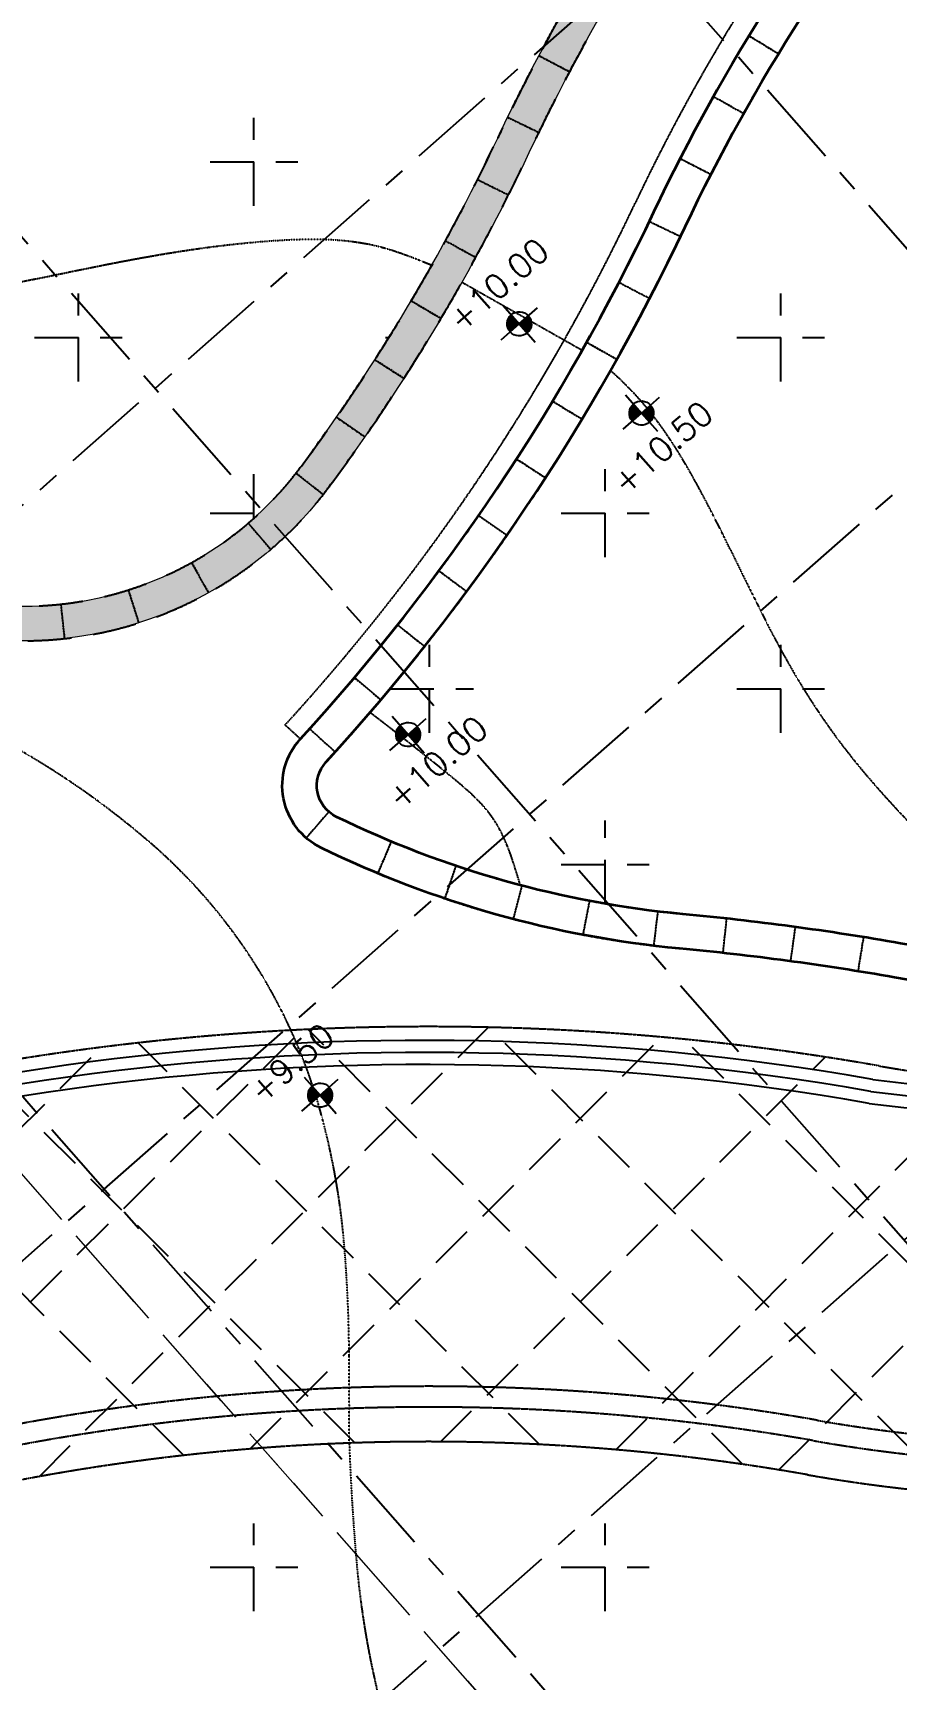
# Model space of a CAD drawing. Header units: millimetres. Extents: x 832728086 to 834530684, y 817551485 to 818349469.
# Drawn here: x 834308698 to 834321185, y 817987604 to 818011403 of the extents above; entities that cross this region are included whole.
import ezdxf

# ---------------------------------------------------------------- set-up
doc = ezdxf.new("R2010")
doc.units = ezdxf.units.MM
doc.header["$LTSCALE"] = 100
for name, pattern in [('Grid Line', [22.225, 12.7, -3.175, 3.175, -3.175]), ('Hidden', [9.525, 6.35, -3.175]), ('HIDDEN2', [4.7625, 3.175, -1.5875])]:
    doc.linetypes.add(name, pattern=pattern)
for name, color, linetype in [('+C-160', 160, 'Hidden'), ('000-Tactile-l', 8, 'Continuous'), ('DLN020__', 6, 'Continuous'), ('DLN030_1', 1, 'Continuous'), ('DLN210__', 7, 'Continuous'), ('LEVEL', 7, 'Continuous')]:
    doc.layers.add(name, color=color, linetype=linetype)
for name, color, linetype, lineweight in [('000-edge seating element-b', 4, 'Continuous', 20), ('000-edge seating element-h', 253, 'Continuous', 0), ('000-LAYOUT PROPOSAL W8', 1, 'Continuous', 35)]:
    doc.layers.add(name, color=color, linetype=linetype, lineweight=lineweight)
doc.styles.add('romans', font='romans.shx')
doc.styles.add('Swis721tBT', font='swissl.ttf')
doc.dimstyles.new('INTDIM', dxfattribs={"dimtxt": 200, "dimasz": 125, "dimexe": 100, "dimexo": 150, "dimgap": 80, "dimtad": 1, "dimdec": 0, "dimzin": 9, "dimdsep": 46, "dimtxsty": 'Swis721tBT', "dimblk": 'OPEN30', "dimcen": -125, "dimclrd": 256, "dimclre": 256, "dimclrt": 2, "dimaunit": 1, "dimadec": 1, "dimazin": 0, "dimtfac": 0.444444, "dimtdec": 0, "dimtix": 1, "dimtmove": 2, "dimatfit": 3, "dimldrblk": 'OPEN30', "dimfxl": 0, "dimtolj": 1, "dimlwd": -1, "dimlwe": -1, "dimarcsym": 0})

# ---------------------------------------------------------------- blocks, each defined once
blk = doc.blocks.new('_Open30')
at = {"color": 0, "linetype": 'ByBlock', "lineweight": -2}
for p, q in [((-1, 0.27), (0, 0)), ((0, 0), (-1, -0.27)), ((0, 0), (-1, 0))]:
    blk.add_line(p, q, dxfattribs=at)
blk = doc.blocks.new('*D27')
at = {"layer": 'Defpoints', "color": 0}
for p in [(834319694, 818041484), (834321070, 818039921), (834269173, 817997022)]:
    blk.add_point(p, dxfattribs=at)
at = {"layer": 'DLN030_1', "linetype": 'Continuous'}
for p, q in [((834319793, 818041372), (834321136, 818039846)), ((834270699, 817995591), (834320919, 818039789)), ((834269272, 817996909), (834270615, 817995384))]:
    blk.add_line(p, q, dxfattribs=at)
at = {"layer": 'DLN030_1', "xscale": 200, "yscale": 200, "zscale": 200}
for p, rotation in [((834321070, 818039921), 41.35019658542596), ((834270548, 817995459), 221.3501965854259)]:
    blk.add_blockref('_Open30', p, dxfattribs=dict(at, rotation=rotation))
at = {"layer": 'DLN030_1', "color": 2, "insert": (834294850, 818017825), "char_height": 400, "attachment_point": 1, "rotation": 41.3502, "line_spacing_factor": 0.938532, "style": 'Swis721tBT'}
blk.add_mtext('\\A1;67300', dxfattribs=at)
blk = doc.blocks.new('*X5')
at = {"color": 0}
for p, q in [((45956, 42700), (46156, 42700)), ((45956, 42694), (46156, 42694)), ((45957, 42688), (46156, 42688)), ((45957, 42681), (46156, 42681)), ((45958, 42675), (46156, 42675)), ((45959, 42669), (46156, 42669)), ((45960, 42662), (46156, 42662)), ((45962, 42656), (46156, 42656)), ((45964, 42650), (46156, 42650)), ((45965, 42644), (46156, 42644)), ((45968, 42638), (46156, 42638)), ((45970, 42631), (46156, 42631)), ((45973, 42625), (46156, 42625)), ((45975, 42619), (46156, 42619)), ((45978, 42612), (46156, 42612)), ((45982, 42606), (46156, 42606)), ((45986, 42600), (46156, 42600)), ((45990, 42594), (46156, 42594)), ((45994, 42588), (46156, 42588)), ((45999, 42581), (46156, 42581)), ((46004, 42575), (46156, 42575)), ((46009, 42569), (46156, 42569)), ((46015, 42562), (46156, 42562)), ((46022, 42556), (46156, 42556)), ((46029, 42550), (46156, 42550)), ((46037, 42544), (46156, 42544)), ((46047, 42538), (46156, 42538)), ((46057, 42531), (46156, 42531)), ((46069, 42525), (46156, 42525)), ((46083, 42519), (46156, 42519)), ((46102, 42512), (46156, 42512)), ((46133, 42506), (46156, 42506))]:
    blk.add_line(p, q, dxfattribs=at)
blk = doc.blocks.new('*X4')
at = {"color": 0}
for p, q in [((46156, 42900), (46200, 42900)), ((46156, 42894), (46222, 42894)), ((46156, 42888), (46238, 42888)), ((46156, 42881), (46250, 42881)), ((46156, 42875), (46261, 42875)), ((46156, 42869), (46271, 42869)), ((46156, 42862), (46279, 42862)), ((46156, 42856), (46287, 42856)), ((46156, 42850), (46294, 42850)), ((46156, 42844), (46300, 42844)), ((46156, 42838), (46306, 42838)), ((46156, 42831), (46311, 42831)), ((46156, 42825), (46316, 42825)), ((46156, 42819), (46320, 42819)), ((46156, 42812), (46324, 42812)), ((46156, 42806), (46328, 42806)), ((46156, 42800), (46332, 42800)), ((46156, 42794), (46335, 42794)), ((46156, 42788), (46338, 42788)), ((46156, 42781), (46341, 42781)), ((46156, 42775), (46343, 42775)), ((46156, 42769), (46345, 42769)), ((46156, 42762), (46347, 42762)), ((46156, 42756), (46349, 42756)), ((46156, 42750), (46351, 42750)), ((46156, 42744), (46352, 42744)), ((46156, 42738), (46353, 42738)), ((46156, 42731), (46354, 42731)), ((46156, 42725), (46355, 42725)), ((46156, 42719), (46355, 42719)), ((46156, 42712), (46356, 42712)), ((46156, 42706), (46356, 42706))]:
    blk.add_line(p, q, dxfattribs=at)
blk = doc.blocks.new('ELFIN')
at = {"layer": 'LEVEL'}
for p, q in [((0, 0.5), (0, 0)), ((0, 0), (-0.5, 0)), ((0, 0), (0, -0.5)), ((0.5, 0), (0, 0))]:
    blk.add_line(p, q, dxfattribs=at)
for start, end in [(90, 180), (180, 270), (0, 90), (270, 0)]:
    blk.add_arc((0, 0), 0.25, start, end, dxfattribs=at)
at = {"layer": 'LEVEL', "xscale": 0.00125, "yscale": 0.00125, "zscale": 0.00125}
for name in ['*X4', '*X5']:
    blk.add_blockref(name, (-57.695, -53.381), dxfattribs=at)
at = {"layer": 'LEVEL', "style": 'romans'}
blk.add_attdef('ELFIN', (0.254, 0.347), '', height=0.5, dxfattribs=at)
blk = doc.blocks.new('tactile')
at = {"layer": '000-Tactile-l', "ltscale": 5e-05}
for centre, radius, start, end in [((834323.328, 818015.51), 19.691, 262.7741, 352.5381), ((834323.328, 818015.51), 19.516, 262.7863, 352.5256), ((834323.328, 818015.51), 19.341, 262.7987, 352.513), ((834314.421, 817959.353), 37.533, 80.0535, 148.735), ((834314.421, 817959.353), 37.358, 80.0471, 148.735), ((834314.421, 817959.353), 37.183, 80.0407, 148.735)]:
    blk.add_arc(centre, radius, start, end, dxfattribs=at)
blk = doc.blocks.new('A$C062A3D83')
at = {"layer": '+C-160', "ltscale": 0.04}
for p, q in [((-3851, 5840), (-4278, 6101)), ((-7315, 5816), (-6873, 5582)), ((-4356, 4977), (-4792, 5222)), ((-7768, 4924), (-7318, 4705)), ((-4828, 4096), (-5273, 4324)), ((-8204, 4024), (-7757, 3800)), ((-5268, 3198), (-5719, 3414)), ((-8668, 3138), (-8229, 2898)), ((-5714, 2303), (-6158, 2533)), ((-9163, 2270), (-8733, 2014)), ((-6189, 1423), (-6625, 1667)), ((-9689, 1419), (-9268, 1149)), ((-6691, 558), (-7119, 816)), ((-10244, 587), (-9833, 302)), ((-10830, -223), (-10436, -531)), ((-7221, -290), (-7641, -18)), ((-11520, -945), (-11195, -1325)), ((-7778, -1120), (-8189, -835)), ((-12339, -1515), (-12096, -1952)), ((-8361, -1933), (-8762, -1635)), ((-14233, -2116), (-14179, -2613)), ((-13256, -1910), (-13105, -2387)), ((-8970, -2726), (-9361, -2416)), ((-9603, -3500), (-9985, -3177)), ((-10261, -4253), (-10633, -3918)), ((-10355, -5117), (-10682, -5495)), ((-9454, -5546), (-9646, -6008)), ((-8518, -5899), (-8678, -6372)), ((-7561, -6185), (-7687, -6669)), ((-6585, -6405), (-6679, -6897)), ((-5597, -6558), (-5656, -7054)), ((-4603, -6661), (-4657, -7158)), ((-3610, -6782), (-3677, -7278)), ((-2621, -6929), (-2701, -7423))]:
    blk.add_line(p, q, dxfattribs=at)
at = {"layer": '+C-160'}
for p, q in [((-11438, 3645), (-11438, 4915)), ((-12073, 4280), (-10803, 4280)), ((-13978, 1105), (-13978, 2375)), ((-3818, 1105), (-3818, 2375)), ((-14613, 1740), (-13343, 1740)), ((-9533, 1740), (-9486, 1740)), ((-4453, 1740), (-3183, 1740)), ((-11438, -873), (-11438, -165)), ((-6358, -1435), (-6358, -165)), ((-12073, -800), (-11358, -800)), ((-6993, -800), (-5723, -800)), ((-8898, -3975), (-8898, -2705)), ((-3818, -3975), (-3818, -2705)), ((-9469, -3340), (-8263, -3340)), ((-4453, -3340), (-3183, -3340)), ((-6358, -6447), (-6358, -5245)), ((-6993, -5880), (-5723, -5880)), ((-18034, -15566), (-10737, -8269)), ((-14546, -14730), (-8051, -8234)), ((-4367, -14552), (-10655, -8265)), ((-1292, -14976), (-8033, -8235)), ((-22322, -17203), (-13643, -8523)), ((-7306, -14265), (-13112, -8459)), ((-11495, -14330), (-5541, -8376)), ((1419, -15035), (-5209, -8407)), ((-9980, -14243), (-15430, -8793)), ((-8738, -14225), (-3177, -8664)), ((-6202, -14341), (-853, -8992)), ((-3843, -14633), (1783, -9007)), ((-12452, -14423), (-17628, -9246)), ((-11438, -16675), (-11438, -15405)), ((-6358, -16675), (-6358, -15405)), ((-12073, -16040), (-10803, -16040)), ((-6993, -16040), (-5723, -16040))]:
    blk.add_line(p, q, dxfattribs=at)
at = {"layer": '+C-160', "ltscale": 5e-05}
blk.add_line((-8429, 2540), (-6688, 1555), dxfattribs=at)
at = {"layer": '+C-160', "lineweight": 18, "ltscale": 2}
blk.add_line((-24081, 192, 0), (29466, -60651), dxfattribs=at)
at = {"layer": '+C-160', "ltscale": 0.01}
blk.add_line((-10766, -4064), (-10987, -3862), dxfattribs=at)
at = {"layer": '+C-160'}
for centre, radius, start, end in [((18969, -8082), 29732, 125.0178, 154.7015), ((18969, -8082), 29232, 125.0178, 154.7015), ((18969, -8082), 27232, 125.0178, 154.7015), ((18969, -8082), 27232, 125.0178, 154.7015), ((18969, -8082), 26732, 125.0178, 154.7015), ((18969, -8082), 26732, 125.0178, 154.7015), ((-33479, 16708), 28280, 323.4814, 334.7015), ((-33479, 16708), 28780, 323.4814, 334.7015), ((-33479, 16708), 30780, 317.5562, 334.7015), ((-33479, 16708), 30780, 317.5562, 334.7015), ((-33479, 16708), 31280, 317.5562, 334.7015), ((-33479, 16708), 31280, 317.5562, 334.7015), ((-14770, 2855), 5000, 250.7754, 323.4814), ((-14770, 2855), 5500, 250.7754, 323.4814), ((-10028, -4739), 1000, 137.5562, 243.9657), ((-10028, -4739), 1000, 137.5562, 243.9657), ((-10028, -4739), 500, 137.5562, 243.9657), ((-10028, -4739), 500, 137.5562, 243.9657), ((-3883, 7841), 14500, 243.9657, 264.6542), ((-3883, 7841), 14500, 243.9657, 264.6542), ((-3883, 7841), 15000, 243.9657, 264.6542), ((-3883, 7841), 15000, 243.9657, 264.6542), ((-8912, -45907), 39483, 80.0407, 84.6542), ((-8912, -45907), 39483, 80.0407, 84.6542), ((-8912, -45907), 38983, 80.0407, 84.6542), ((-8912, -45907), 38983, 80.0407, 84.6542), ((567, 8075), 15825, 260.0407, 283.1928), ((567, 8075), 15825, 260.0407, 283.1928)]:
    blk.add_arc(centre, radius, start, end, dxfattribs=at)
at = {"layer": '+C-160', "ltscale": 0.01}
for centre, radius, start, end in [((18969, -8082), 27532, 125.0178, 154.7015), ((18969, -8082), 27232, 125.0178, 154.7015), ((567, 8075), 23125, 260.0407, 358.7579), ((567, 8075), 23125, 260.0407, 358.4469), ((567, 8075), 22625, 260.0407, 358.7579), ((567, 8075), 22625, 260.0407, 358.7579), ((567, 8075), 22325, 260.0407, 358.7579), ((567, 8075), 17125, 260.0407, 358.4469), ((-33479, 16708), 30480, 317.5562, 334.7015), ((-33479, 16708), 30780, 317.5562, 334.7015), ((-8912, -45907), 37683, 80.0407, 176.6119), ((-8912, -45907), 32483, 80.0407, 176.6119), ((-8912, -45907), 32183, 80.0407, 176.6119), ((-8912, -45907), 32183, 80.0407, 176.6119), ((-8912, -45907), 31683, 80.0407, 176.6119), ((-8912, -45907), 31683, 80.0407, 176.6119)]:
    blk.add_arc(centre, radius, start, end, dxfattribs=at)
at = {"layer": '+C-160', "ltscale": 5e-05}
for centre, radius, start, end in [((-9346, -2258), 4667, 34.8053, 48.9408), ((-10915, -3407), 6611, 31.114, 35.2189), ((-14469, -5540), 10756, 27.763, 31.056), ((-28868, -13163), 27049, 25.9414, 27.8445), ((52067, 26076), 62896, 205.83265, 206.89838), ((9759, 4681), 15487, 207.1215, 210.3893), ((5271, 2079), 10299, 210.5311, 221.0852), ((-61918, -71408), 85484, 51.83211, 52.39834), ((-20864, -14740), 12124, 49.4115, 60.7691), ((-27581, -27713), 29911, 50.3887, 51.8206), ((-12386, -9351), 6077, 48.3479, 50.3752), ((8394, 4738), 14400, 220.8931, 225.2307), ((-10066, -6771), 2608, 40.6108, 48.7729), ((-9396, -6180), 1715, 26.2181, 40.1833), ((-10195, -6588), 2612, 20.6847, 26.4865), ((-18104, -11563), 7916, 15.3453, 49.6209), ((-11804, -7205), 4336, 17.9736, 20.8124), ((-17897, -9172), 10738, 16.1833, 17.9216), ((-20423, -12218), 10325, 4.2918, 15.4452), ((-31314, -13115), 21254, 0.3577, 4.5036), ((-87177, -13721), 77119, 359.61011, 0.54887), ((24736, -12974), 34819, 182.0925, 185.1383), ((2720, -14880), 12720, 185.4709, 201.8762)]:
    blk.add_arc(centre, radius, start, end, dxfattribs=at)
at = {"layer": '+C-160'}
for centre, major_axis, start_param, end_param in [((18969, -8082), (21488, 20550), 1.418881, 1.93696), ((18969, -8082), (-3730, 26471), 0.471186, 0.989264), ((-33479, 16708), (11606, 25788), 4.497919, 4.693746), ((-33479, 16708), (17370, 26014), 4.560344, 4.859585), ((-14770, 2855), (-3638, 3430), 1.991257, 3.260216), ((-10028, -4739), (422, 268), 1.834224, 3.69142), ((-3883, 7841), (-4084, 13913), 2.401653, 2.762736), ((-8912, -45907), (26718, 29070), 0.569435, 0.649954), ((-8912, -45907), (31637, 1706), 1.343117, 1.75283), ((567, 8075), (-23066, 1654), 1.468575, 1.853464)]:
    blk.add_ellipse(centre, major_axis=major_axis, ratio=1, start_param=start_param, end_param=end_param, dxfattribs=at)
at = {"layer": '+C-160', "ltscale": 4}
blk.add_open_spline([(-72340, -33621), (-20541, 11966), (31258, 57553)], degree=2, dxfattribs=at)
at = {"layer": '+C-160', "ltscale": 5e-05}
blk.add_spline([(-23031, 7910), (-21791, 4542), (-18182, 2337), (-14905, 2526), (-13245, 2858), (-11165, 3139), (-9642, 3059), (-8864, 2786)], degree=3, dxfattribs=at)

msp = doc.modelspace()

# ---------------------------------------------------------------- hatches: boundary and pattern name
at = {"layer": '000-edge seating element-h'}
h = msp.add_hatch(color=256, dxfattribs=at)
h.dxf.hatch_style = 1
edge = h.paths.add_edge_path()
edge.add_line((834370465.4529, 818059970.0477), (834370187.2485, 818060391.6163))
edge.add_arc((834393339.1388, 818011451.8866), 54139.7004, 115.31740016, 152.05026923)
edge.add_arc((834341539.2229, 818038936.1219), 4500.0001, 307.00484966, 332.05026577, ccw=False)
edge.add_arc((833936445.1232, 818576419.414), 677544.9606, 305.0177740333, 307.0048534519, ccw=False)
edge.add_arc((834342302.3731, 817997177.7181), 29732.2478, 125.01777403, 154.70146344)
edge.add_arc((834289854.1113, 818021968.259), 28279.7431, 323.48137329, 334.70146343, ccw=False)
edge.add_arc((834308563.1897, 818008114.8543), 5000, 250.77535094, 323.48137329, ccw=False)
edge.add_arc((834304379.5307, 817996117.6431), 7705.7499, 70.77535094, 143.49692622)
edge.add_arc((834161631.6753, 818101757.3515), 169879.999, 322.483894433, 323.496926162, ccw=False)
edge.add_arc((834296575.7603, 817998150.834), 250, 142.48389444, 322.48389444)
edge.add_arc((834161631.6733, 818101757.353), 170380.0015, 322.48389444, 323.496926154)
edge.add_arc((834304379.5307, 817996117.6431), 7205.7499, 70.77535094, 143.49692623, ccw=False)
edge.add_arc((834308563.1897, 818008114.8543), 5500, 250.77535094, 323.48137329)
edge.add_arc((834289854.1112, 818021968.259), 28779.7431, 323.48137329, 334.70146343)
edge.add_arc((834342302.3731, 817997177.7181), 29232.2478, 125.01777403, 154.70146344, ccw=False)
edge.add_arc((833936445.1233, 818576419.4138), 678044.9604, 305.0177740329, 307.0048534521)
edge.add_arc((834341539.2229, 818038936.1219), 5000, 307.00484985, 332.05026599)
edge.add_arc((834393339.1388, 818011451.8866), 53639.7004, 115.24133936, 152.05026924, ccw=False)

# ---------------------------------------------------------------- linework, layer by layer
at = {"layer": '000-edge seating element-b', "color": 4}
msp.add_lwpolyline([(834370465.4529, 818059970.0477, 0.1620046445), (834345956.0186, 818036592.638, -0.1097183581), (834344548.6361, 818034943.199, -0.0086704869), (834325528.0171, 818021118.1712, 0.1302486649), (834315873.6889, 818009669.6741, -0.0489960293), (834312983.3387, 818004841.8919, -0.3283289511), (834306752.1888, 818002921.5629, 0.3284041308), (834298587.3691, 818000404.0981, -0.0044202135), (834296774.0559, 817997998.5879, -0.9999999999), (834296377.4648, 817998303.0801, 0.0044202135), (834298185.4567, 818000701.531, -0.3284041308), (834306916.8253, 818003393.6803, 0.3283289511), (834312581.5069, 818005139.4339, 0.0489960293), (834315421.6422, 818009883.3415, -0.1302486649), (834325241.1018, 818021527.6582, 0.0086704869), (834344247.6947, 818035342.4913, 0.1097183581), (834345514.339, 818036826.9864, -0.1616640745), (834370187.2485, 818060391.6163, -0.1616640745)], format="xyb", dxfattribs=at)
at = {"layer": '000-edge seating element-b', "ltscale": 0.04}
for points in [[(834319482.0027, 818011100.4968), (834319055.1704, 818011360.9085)], [(834316018.2263, 818011075.5665), (834316460.2404, 818010841.8497)], [(834318977.2659, 818010237.2911), (834318540.993, 818010481.5573)], [(834315565.746, 818010183.8449), (834316015.3694, 818009965.124)], [(834318505.1654, 818009355.8124), (834318060.0624, 818009583.5915)], [(834315129.6466, 818009283.9702), (834315576.5307, 818009059.7057)], [(834318065.568, 818008457.6692), (834317614.6139, 818008673.6331)], [(834314665.4103, 818008398.3177), (834315104.0865, 818008158.3943)], [(834317619.2982, 818007562.8184), (834317175.4776, 818007793.0862)], [(834314170.1532, 818007529.6312), (834314600.073, 818007274.349)], [(834317144.6533, 818006682.6893), (834316708.4199, 818006927.0259)], [(834313644.4945, 818006678.9969), (834314065.1203, 818006408.6751)], [(834316642.1185, 818005818.1817), (834316213.9179, 818006076.3372)], [(834313089.0913, 818005847.4783), (834313499.8974, 818005562.4549)], [(834312503.5493, 818005036.9385), (834312897.5853, 818004729.1469)], [(834316112.2071, 818004970.1788), (834315692.4771, 818005241.8895)], [(834311813.517, 818004315.4633), (834312138.5497, 818003935.5242)], [(834315555.4609, 818004139.5475), (834315144.6303, 818004424.5356)], [(834310993.9044, 818003745.4578), (834311236.9758, 818003308.5181)], [(834314972.4487, 818003327.1365), (834314570.9375, 818003625.1108)], [(834309100.503, 818003143.8087), (834309154.2343, 818002646.7042)], [(834310077.3868, 818003349.6464), (834310228.8065, 818002873.1256)], [(834314363.7665, 818002533.776), (834313971.9849, 818002844.4321)], [(834313730.0362, 818001760.277), (834313348.3846, 818002083.2973)], [(834313071.9055, 818001007.4299), (834312700.774, 818001342.4842)], [(834312978.2901, 818000143.2155), (834312650.9425, 817999765.2691)], [(834313879.1677, 817999713.6023), (834313687.0571, 817999251.9818)], [(834314814.9209, 817999361.509), (834314655.0777, 817998887.7473)], [(834315772.7127, 817999074.7363), (834315645.8968, 817998591.0858)], [(834316747.9893, 817998854.6475), (834316654.8037, 817998363.4078)], [(834317736.1141, 817998702.289), (834317677.0017, 817998205.7956)], [(834318730.7949, 817998599.4666), (834318676.216, 817998102.4543)], [(834319723.3308, 817998477.7331), (834319656.1827, 817997982.2625)], [(834320712.4655, 817998330.903), (834320632.7913, 817997837.2918)]]:
    msp.add_lwpolyline(points, dxfattribs=at)
at = {"layer": '000-LAYOUT PROPOSAL W8'}
for points in [[(834326716.7875, 818002247.8961), (834328332.8322, 818000411.59, -0.547730429), (834327511.6147, 817997927.1536, -0.1013651117), (834321162.9588, 817997747.9615, 0.0201326745), (834318052.8642, 817998165.8414, -0.0905165702), (834312866.7281, 817999622.6308, -0.5008144333), (834312567.6984, 818001196.0289, 0.0749502683), (834317681.8758, 818008815.0045, -0.1302486649), (834326675.6781, 818019480.223, -0.2155883545), (834338804.9966, 818021768.92, -0.3889239226), (834340310.3526, 818019524.3914, 0.0310006609), (834339719.1424, 818012905.6651, -0.2055425591), (834334486.2786, 818001571.8638)], [(834326716.7875, 818002247.8961), (834328332.8322, 818000411.59, -0.547730429), (834327511.6147, 817997927.1536, -0.1013651117), (834321162.9588, 817997747.9615, 0.0201326745), (834318052.8642, 817998165.8414, -0.0905165702), (834312866.7281, 817999622.6308, -0.5008144333), (834312567.6984, 818001196.0289, 0.0749502683), (834317681.8758, 818008815.0045, -0.1302486649), (834326675.6781, 818019480.223, -0.2155883545), (834338804.9966, 818021768.92, -0.3889239226), (834340310.3526, 818019524.3914, 0.0310006609), (834339719.1424, 818012905.6651, -0.2055425591), (834334486.2786, 818001571.8638)], [(834326341.4213, 818001917.5458), (834327957.4895, 818000081.2601, -0.5386052333), (834327397.5004, 817998413.9574, -0.1013651117), (834321249.433, 817998240.427, 0.0201326745), (834318099.4479, 817998663.6666, -0.0905165702), (834313086.183, 818000071.8964, -0.5008144334), (834312936.6681, 818000858.5954, 0.0749502683), (834318133.9226, 818008601.3371, -0.1302486649), (834326962.5934, 818019070.736, -0.2155883545), (834338687.0302, 818021283.0353, -0.3889239226), (834339816.0472, 818019599.6389, 0.0310006609), (834339219.3261, 818012919.2164, -0.2062397941), (834334135.4331, 818001934.3564)], [(834326341.4213, 818001917.5458), (834327957.4895, 818000081.2601, -0.5386052333), (834327397.5004, 817998413.9574, -0.1013651117), (834321249.433, 817998240.427, 0.0201326745), (834318099.4479, 817998663.6666, -0.0905165702), (834313086.183, 818000071.8964, -0.5008144334), (834312936.6681, 818000858.5954, 0.0749502683), (834318133.9226, 818008601.3371, -0.1302486649), (834326962.5934, 818019070.736, -0.2155883545), (834338687.0302, 818021283.0353, -0.3889239226), (834339816.0472, 818019599.6389, 0.0310006609), (834339219.3261, 818012919.2164, -0.2062397941), (834334135.4331, 818001934.3564)]]:
    msp.add_lwpolyline(points, format="xyb", dxfattribs=at)
at = {"layer": 'DLN020__', "linetype": 'Grid Line'}
for p, q in [((834338590.2186, 818031014.5094), (834269252.2881, 817969991.9368)), ((834367147.373, 817956232.2294), (834303349.7221, 818028723.3896)), ((834344007.6272, 818024858.8872), (834274669.6967, 817963836.3146)), ((834360015.8596, 817949955.9633), (834296218.2086, 818022447.1236)), ((834349425.0358, 818018703.2651), (834280087.1053, 817957680.6925)), ((834353860.2374, 817944538.5548), (834290062.5865, 818017029.715))]:
    msp.add_line(p, q, dxfattribs=at)
at = {"layer": 'DLN210__', "color": 2, "linetype": 'HIDDEN2', "lineweight": 18, "ltscale": 2}
msp.add_line((834299252.5336, 818005452.253, 0.0703), (834352798.9928, 817944609.1828), dxfattribs=at)

# ---------------------------------------------------------------- block references
at = {"layer": '+C-160', "ltscale": 5}
msp.add_blockref('A$C062A3D83', (834323333.3128, 818005260.0327), dxfattribs=at)
at = {"layer": '000-Tactile-l', "xscale": 1000, "yscale": 1000, "zscale": 1000}
msp.add_blockref('tactile', (-56.4905, -49.2817, -0.0703), dxfattribs=at)
at = {"layer": 'LEVEL'}
ref = msp.add_blockref('ELFIN', (834315733.9613, 818007197.2244), dxfattribs=dict(at, xscale=-700.0000000000001, yscale=700.0000000000001, zscale=700.0000000000001, rotation=41.35019554188914))
ref.add_attrib('ELFIN', '+10.00', (834314892.0687, 818007055.0843), dxfattribs={"height": 350, "rotation": 41.35019207, "style": 'romans'})
ref = msp.add_blockref('ELFIN', (834317501.1879, 818005907.2485), dxfattribs=dict(at, xscale=-700.0000000000001, yscale=700.0000000000001, zscale=700.0000000000001, rotation=41.35019554188914))
ref.add_attrib('ELFIN', '+10.50', (834317265.1473, 818004699.7642), dxfattribs={"height": 350, "rotation": 41.35019207, "style": 'romans'})
ref = msp.add_blockref('ELFIN', (834314125.4588, 818001259.9621), dxfattribs=dict(at, xscale=-700.0000000000001, yscale=700.0000000000001, zscale=700.0000000000001, rotation=41.35019554188914))
ref.add_attrib('ELFIN', '+10.00', (834314007.4152, 818000147.3691), dxfattribs={"height": 350, "rotation": 41.35019207, "style": 'romans'})
ref = msp.add_blockref('ELFIN', (834312853.1204, 817996045.1443), dxfattribs=dict(at, xscale=-700.0000000000001, yscale=700.0000000000001, zscale=700.0000000000001, rotation=41.35019554188914))
ref.add_attrib('ELFIN', '+9.50', (834312011.2278, 817995903.0042), dxfattribs={"height": 350, "rotation": 41.35019207, "style": 'romans'})

# ---------------------------------------------------------------- dimensions: what is measured, and where the dimension line sits
at = {"layer": 'DLN030_1'}
dim = msp.add_linear_dim(base=(834321069.5771, 818039921.2284), p1=(834269172.9204, 817997021.7893), p2=(834319694.0633, 818041484.1793), angle=41.35019659, dimstyle='INTDIM', override={"dimtxt": 400, "dimasz": 200, "dimarcsym": 2}, dxfattribs=at)
dim.commit()
dim.dimension.update_dxf_attribs({"geometry": '*D27', "text_midpoint": (834295566.0396, 818018100.0065), "dimtype": 160})

doc.saveas('drawing.dxf')
